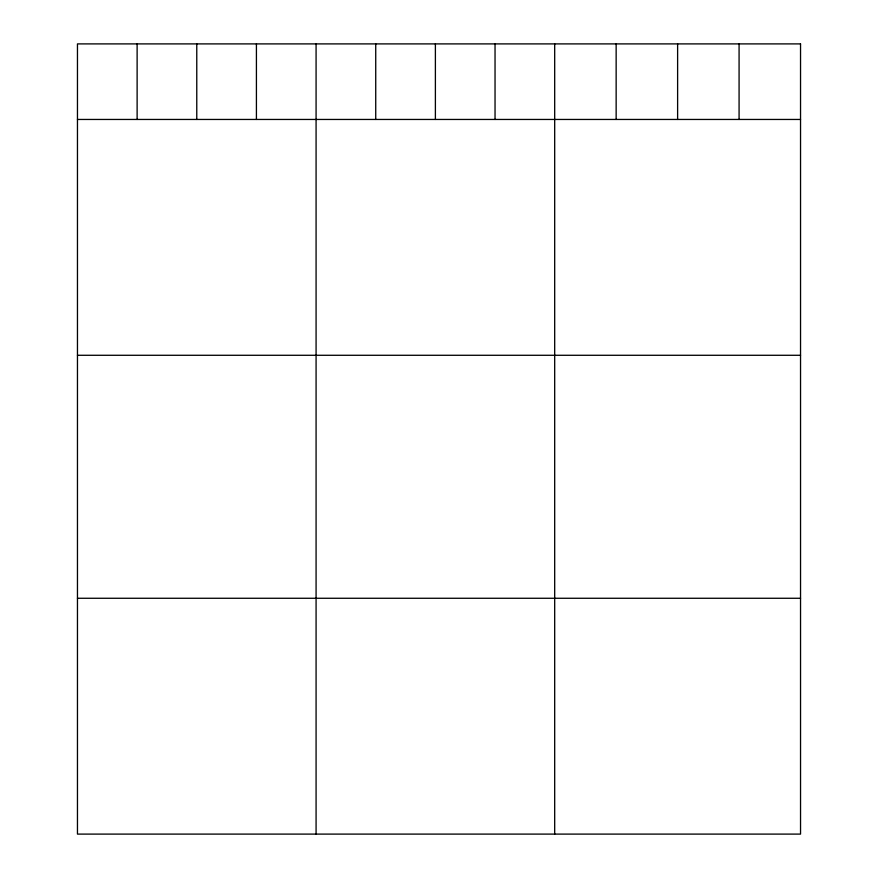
<?xml version="1.0" encoding="UTF-8"?>
<svg xmlns="http://www.w3.org/2000/svg" width="878" height="878" viewBox="0 0 878 878"><rect width="100%" height="100%" fill="white"/><g stroke="black" fill="none" stroke-linecap="round" stroke-linejoin="round"><path stroke-width="1.32" d="M77.462 119.452L800.538 119.452M77.462 355.283L800.538 355.283M77.462 598.269L800.538 598.269M739.078 43.9L739.078 119.452M677.618 43.9L677.618 119.452M616.147 43.9L616.147 119.452M554.687 43.9L554.687 834.1M495.038 43.9L495.038 119.452M435.389 43.9L435.389 119.452M375.729 43.9L375.729 119.452M316.08 43.9L316.08 834.1M256.42 43.9L256.42 119.452M196.771 43.9L196.771 119.452M137.122 43.9L137.122 119.452M800.538 43.9L77.462 43.9L77.462 834.1L800.538 834.1L800.538 43.9"/></g></svg>
